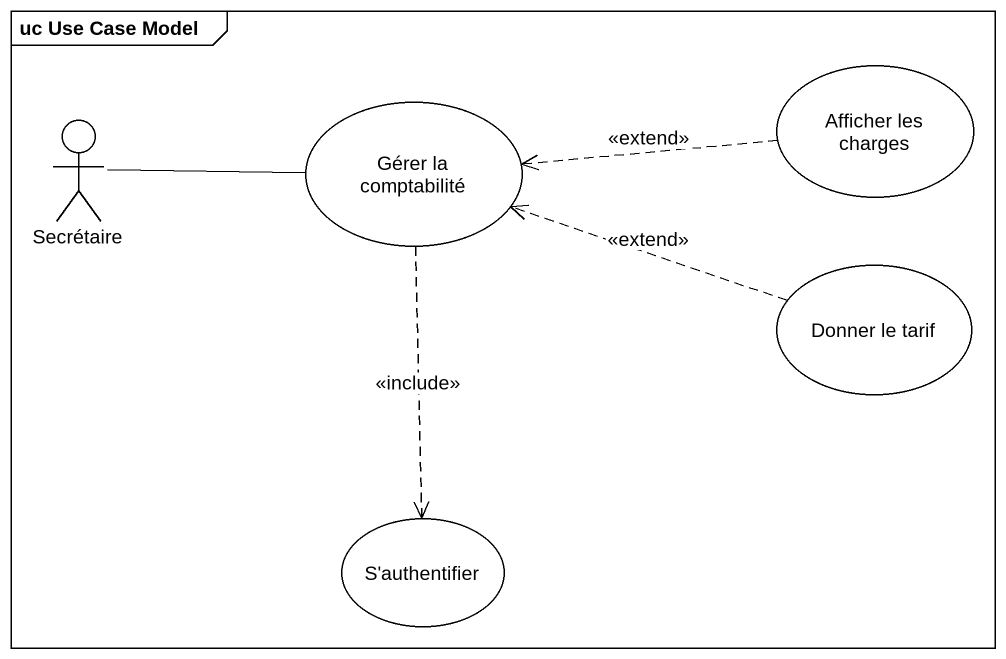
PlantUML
@startuml
mainframe uc Use Case Model
actor Secrétaire
usecase "Gérer la comptabilité" as Gérer_la_comptabilité
usecase "Afficher les charges" as Afficher_les_charges
usecase "Donner le tarif" as Donner_le_tarif
usecase "S'authentifier" as S_authentifier
Secrétaire -right- Gérer_la_comptabilité
Gérer_la_comptabilité ..> S_authentifier : <<include>>
Afficher_les_charges .left.> Gérer_la_comptabilité : <<extend>>
Donner_le_tarif .left.> Gérer_la_comptabilité : <<extend>>
@enduml
